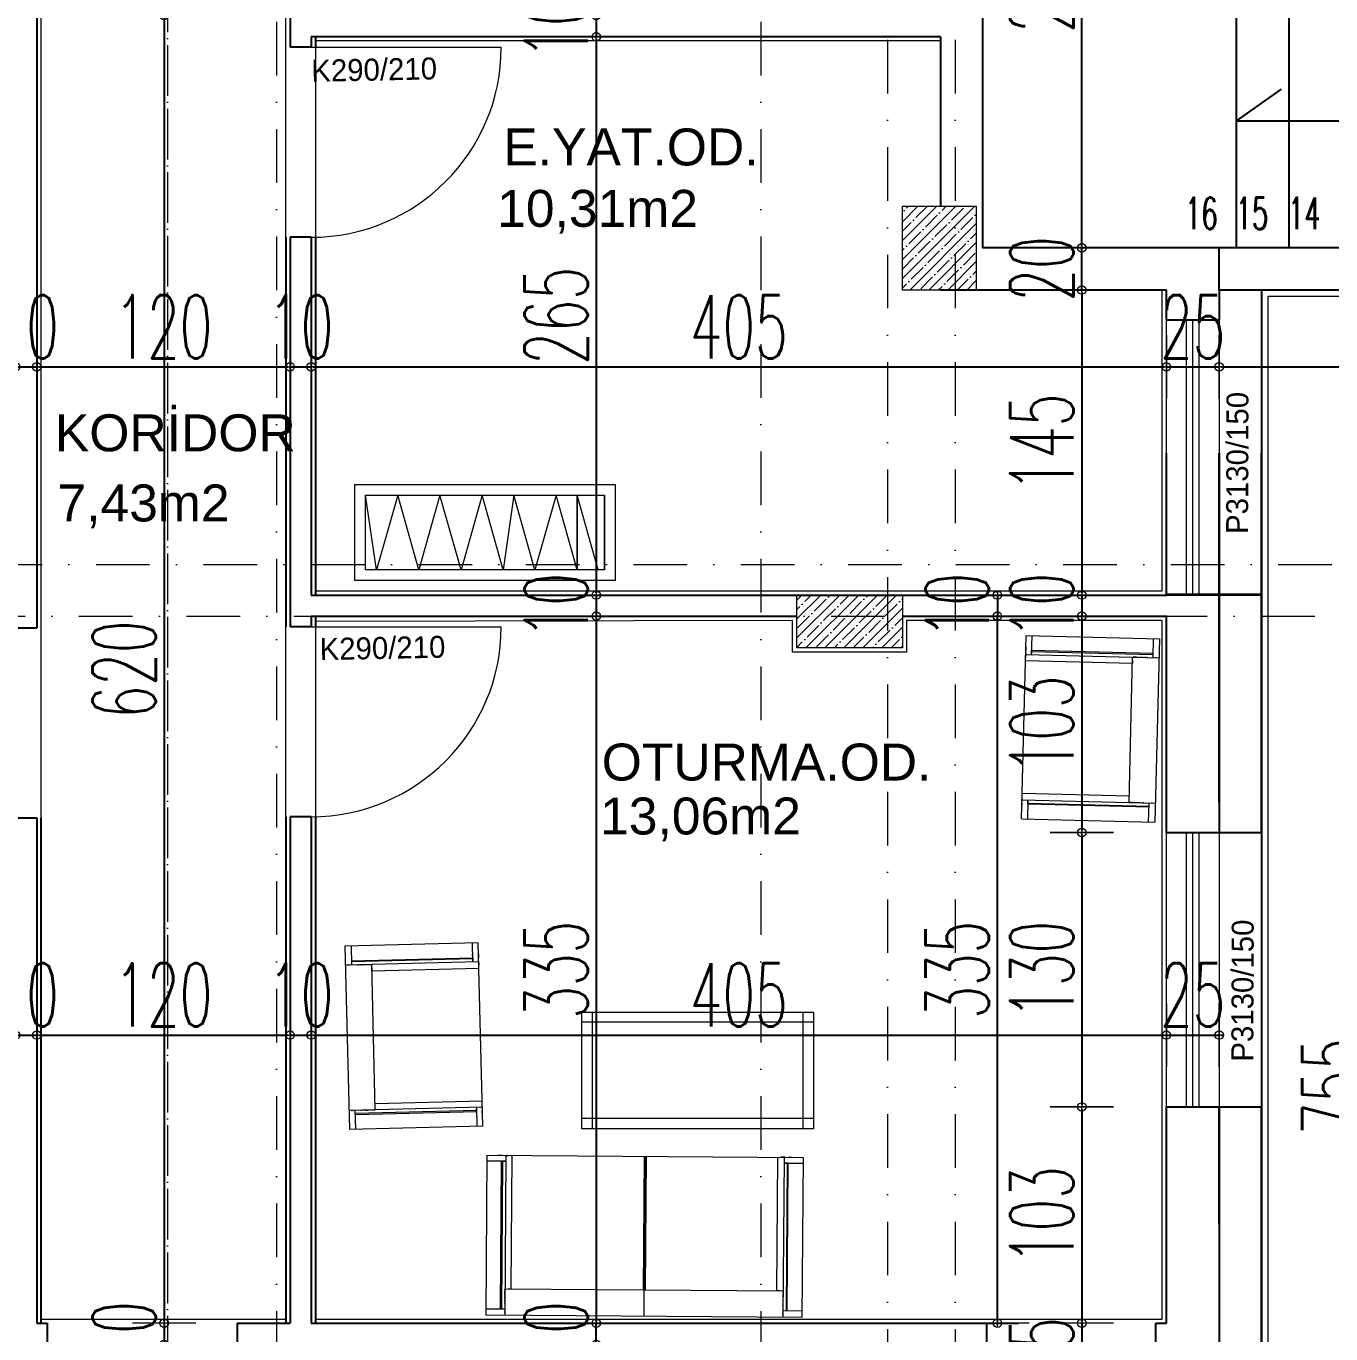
# Model space of a CAD drawing. Header units: millimetres. Extents: x -16104 to 67872, y -88009 to 12107.
# Drawn here: x 22802 to 23420, y 9726 to 10345 of the extents above; entities that cross this region are included whole.
import ezdxf

# ---------------------------------------------------------------- set-up
doc = ezdxf.new("R2010")
doc.units = ezdxf.units.MM
for name, pattern in [('ACAD_ISO04W100', [30, 24, -3, 0, -3]), ('ACAD_ISO07W100', [3, 0, -3]), ('DASHDOTX2', [50.8, 25.4, -12.7, 0, -12.7])]:
    doc.linetypes.add(name, pattern=pattern)
doc.layers.get('0').update_dxf_attribs({"color": 241})
for name, color, linetype, lineweight in [('AKS', 1, 'ACAD_ISO07W100', 5), ('akslar', 144, 'Continuous', 20), ('bacas', 11, 'Continuous', 5), ('duvar', 123, 'Continuous', 25), ('emsal&kolon', 1, 'Continuous', 5), ('kapı', 3, 'Continuous', 5), ('kolon', 1, 'Continuous', 5), ('merdiven', 4, 'Continuous', 25), ('OLCU', 54, 'Continuous', 13), ('pencere', 5, 'Continuous', 5), ('POZ', 36, 'Continuous', 18), ('SıVA', 40, 'Continuous', 9), ('tefriş', 30, 'Continuous', 5), ('ÖLÇÜ', 252, 'Continuous', 20)]:
    doc.layers.add(name, color=color, linetype=linetype, lineweight=lineweight)
doc.styles.add('DIM', font='Txttw.shx', dxfattribs={"width": 0.6})
doc.styles.add('M2', font='stylu.ttf', dxfattribs={"height": 10})
doc.dimstyles.new('50', dxfattribs={"dimscale": 0, "dimtxt": 30, "dimasz": 1, "dimexe": 0, "dimexo": 2, "dimgap": 4, "dimtad": 1, "dimdec": 0, "dimzin": 0, "dimdsep": 46, "dimtxsty": 'DIM', "dimblk1": 'DOT', "dimblk2": 'DOT', "dimsah": 1, "dimcen": 1.5, "dimdle": 3, "dimse1": 1, "dimse2": 1, "dimclrd": 256, "dimclre": 9, "dimclrt": 256, "dimadec": 0, "dimazin": 0, "dimtfac": 0.24, "dimtdec": 0, "dimtix": 1, "dimtmove": 2, "dimatfit": 3, "dimldrblk": 'DOT', "dimfxl": 0, "dimtolj": 1, "dimtzin": 15, "dimarcsym": 0})

# ---------------------------------------------------------------- blocks, each defined once
blk = doc.blocks.new('NEWBLOCK4')
at = {"layer": 'bacas'}
for p, q in [((-0.8505, 0.5894), (-0.8505, 2.0869)), ((-0.093, 2.0869), (-0.8505, 2.0869)), ((-0.8205, 2.0869), (-0.8205, 1.9969)), ((-0.1205, 1.9969), (-0.1205, 2.0869)), ((-0.093, 2.0869), (-0.093, 0.5894)), ((-0.093, 1.9969), (-0.8505, 1.9969)), ((-0.8405, 1.9969), (-0.838, 1.9969)), ((-0.833, 1.9969), (-0.8305, 1.9969)), ((-0.8205, 2.0169), (-0.1205, 2.0169)), ((-0.1205, 2.0119), (-0.8205, 2.0119)), ((-0.7955, 1.9969), (-0.793, 1.9969)), ((-0.788, 1.9969), (-0.7855, 1.9969)), ((-0.7805, 1.9969), (-0.778, 1.9969)), ((-0.773, 1.9969), (-0.7705, 1.9969)), ((-0.768, 1.9969), (-0.763, 1.9969)), ((-0.7605, 1.9969), (-0.758, 1.9969)), ((-0.7555, 1.9969), (-0.753, 1.9969)), ((-0.7505, 1.9969), (-0.748, 1.9969)), ((-0.7455, 1.9969), (-0.743, 1.9969)), ((-0.7405, 1.9969), (-0.738, 1.9969)), ((-0.7355, 1.9969), (-0.733, 1.9969)), ((-0.7305, 1.9969), (-0.728, 1.9969)), ((-0.7255, 1.9969), (-0.7255, 0.6794)), ((-0.7255, 1.9969), (-0.7255, 1.9944)), ((-0.1205, 2.0269), (-0.1205, 2.0344)), ((-0.1205, 2.0169), (-0.1205, 2.0019)), ((-0.1205, 2.0144), (-0.1205, 2.0119)), ((-0.093, 2.0344), (-0.093, 2.0144)), ((-0.093, 2.0019), (-0.093, 1.9819)), ((-0.093, 1.9944), (-0.093, 1.9969)), ((-0.7255, 1.9819), (-0.7255, 1.9669)), ((-0.7255, 1.9669), (-0.093, 1.9669)), ((-0.8505, 1.3369), (-0.093, 1.3369)), ((-0.093, 1.3425), (-0.7255, 1.3425)), ((-0.093, 1.3319), (-0.7255, 1.3319)), ((-0.7255, 0.6944), (-0.7255, 0.7094)), ((-0.7255, 0.7094), (-0.093, 0.7094)), ((-0.7255, 0.6794), (-0.7255, 0.6819)), ((-0.093, 0.6744), (-0.093, 0.6944)), ((-0.093, 0.6819), (-0.093, 0.6794)), ((-0.093, 0.6794), (-0.8505, 0.6794)), ((-0.8405, 0.6794), (-0.838, 0.6794)), ((-0.833, 0.6794), (-0.8305, 0.6794)), ((-0.8205, 0.5894), (-0.8205, 0.6794)), ((-0.1205, 0.6644), (-0.8205, 0.6644)), ((-0.8205, 0.6594), (-0.1205, 0.6594)), ((-0.7955, 0.6794), (-0.793, 0.6794)), ((-0.788, 0.6794), (-0.7855, 0.6794)), ((-0.7805, 0.6794), (-0.778, 0.6794)), ((-0.773, 0.6794), (-0.7705, 0.6794)), ((-0.768, 0.6794), (-0.763, 0.6794)), ((-0.7605, 0.6794), (-0.758, 0.6794)), ((-0.7555, 0.6794), (-0.753, 0.6794)), ((-0.7505, 0.6794), (-0.748, 0.6794)), ((-0.7455, 0.6794), (-0.743, 0.6794)), ((-0.7405, 0.6794), (-0.738, 0.6794)), ((-0.7355, 0.6794), (-0.733, 0.6794)), ((-0.7305, 0.6794), (-0.728, 0.6794)), ((-0.1205, 0.6794), (-0.1205, 0.5894)), ((-0.1205, 0.6594), (-0.1205, 0.6744)), ((-0.1205, 0.6619), (-0.1205, 0.6644)), ((-0.1205, 0.6494), (-0.1205, 0.6419)), ((-0.093, 0.6419), (-0.093, 0.6619)), ((-0.093, 0.5894), (-0.8505, 0.5894))]:
    blk.add_line(p, q, dxfattribs=at)
blk = doc.blocks.new('NEWBLOCK5')
at = {"layer": 'bacas'}
for p, q in [((1.4704, -0.1965), (0.3729, -0.1965)), ((0.3729, -0.1965), (0.3729, -0.749)), ((0.3729, -0.2465), (1.4704, -0.2465)), ((0.4229, -0.1965), (0.4229, -0.749)), ((1.4204, -0.1965), (1.4204, -0.749)), ((1.4704, -0.749), (1.4704, -0.1965)), ((1.4704, -0.7015), (0.3729, -0.7015)), ((0.3729, -0.749), (1.4704, -0.749))]:
    blk.add_line(p, q, dxfattribs=at)
blk = doc.blocks.new('tekli.')
at = {"layer": 'bacas'}
for p, q in [((43.44, 0), (-43.44, 0)), ((-43.44, 0), (-43.44, -63.16)), ((-38.19, 0), (-36.19, 0)), ((-34.94, 0), (-32.94, 0)), ((-34.19, 0), (-34.44, 0)), ((-34.44, 0), (-34.44, -63.16)), ((-31.44, -50.66), (-31.44, 0)), ((31.44, -50.66), (31.44, 0)), ((34.94, 0), (32.94, 0)), ((34.19, 0), (34.44, 0)), ((34.44, 0), (34.44, -63.16)), ((38.19, 0), (36.19, 0)), ((43.44, 0), (43.44, -63.16)), ((-34.44, -2.75), (-43.44, -2.75)), ((-37.44, -2.75), (-38.19, -2.75)), ((-36.44, -60.16), (-36.44, -2.75)), ((-36.44, -2.75), (-34.94, -2.75)), ((-36.19, -2.75), (-35.94, -2.75)), ((-35.94, -2.75), (-35.94, -60.16)), ((34.44, -2.75), (43.44, -2.75)), ((36.44, -2.75), (34.94, -2.75)), ((35.94, -2.75), (35.94, -60.16)), ((36.19, -2.75), (35.94, -2.75)), ((36.44, -60.16), (36.44, -2.75)), ((37.44, -2.75), (38.19, -2.75)), ((34.44, -50.66), (-34.44, -50.66)), ((-34.44, -50.66), (-34.19, -50.66)), ((-34.44, -51.16), (-34.44, -50.91)), ((-34.44, -51.66), (-34.44, -51.41)), ((-34.44, -52.16), (-34.44, -51.91)), ((-34.44, -52.66), (-34.44, -52.41)), ((-34.44, -53.16), (-34.44, -52.91)), ((-34.44, -53.66), (-34.44, -53.41)), ((-34.44, -54.16), (-34.44, -53.91)), ((-34.44, -54.91), (-34.44, -54.41)), ((-34.44, -55.41), (-34.44, -55.16)), ((-32.94, -50.66), (-31.44, -50.66)), ((32.94, -50.66), (31.44, -50.66)), ((34.44, -50.66), (34.19, -50.66)), ((34.44, -51.16), (34.44, -50.91)), ((34.44, -51.66), (34.44, -51.41)), ((34.44, -52.16), (34.44, -51.91)), ((34.44, -52.66), (34.44, -52.41)), ((34.44, -53.16), (34.44, -52.91)), ((34.44, -53.66), (34.44, -53.41)), ((34.44, -54.16), (34.44, -53.91)), ((34.44, -54.91), (34.44, -54.41)), ((34.44, -55.41), (34.44, -55.16)), ((-43.44, -60.16), (-34.44, -60.16)), ((-34.44, -56.16), (-34.44, -55.91)), ((-34.44, -56.91), (-34.44, -56.66)), ((-34.44, -57.66), (-34.44, -57.41)), ((-34.44, -61.41), (-34.44, -61.16)), ((-34.44, -62.16), (-34.44, -61.91)), ((34.44, -56.16), (34.44, -55.91)), ((34.44, -56.91), (34.44, -56.66)), ((34.44, -57.66), (34.44, -57.41)), ((43.44, -60.16), (34.44, -60.16)), ((34.44, -61.41), (34.44, -61.16)), ((34.44, -62.16), (34.44, -61.91)), ((-43.44, -63.16), (43.44, -63.16))]:
    blk.add_line(p, q, dxfattribs=at)
blk = doc.blocks.new('cv')
at = {"layer": 'tefriş', "linetype": 'ByBlock'}
for p, q in [((-13586.28, -26708.58), (-13586.28, -26744.07)), ((-13573.28, -26708.58), (-13573.28, -26744.07))]:
    blk.add_line(p, q, dxfattribs=at)
for points in [[(-13591.28, -26703.58), (-13468.02, -26703.58), (-13468.02, -26749.07), (-13591.28, -26749.07)], [(-13586.28, -26708.58), (-13473.02, -26708.58), (-13473.02, -26744.07), (-13586.28, -26744.07)]]:
    blk.add_lwpolyline(points, close=True, dxfattribs=at)
blk.add_lwpolyline([(-13583.28, -26708.58), (-13573.28, -26744.07), (-13573.28, -26708.58), (-13563.28, -26744.07), (-13553.28, -26708.58), (-13543.28, -26744.07), (-13538.28, -26708.58), (-13528.28, -26744.07), (-13518.28, -26708.58), (-13508.28, -26744.07), (-13498.28, -26708.58), (-13488.28, -26744.07), (-13478.28, -26708.58), (-13473.02, -26744.07)], dxfattribs=at)
blk = doc.blocks.new('DOT')
for p, q in [((0, 15), (0, -15)), ((-2, 0), (0, 0)), ((2, 0), (0, 0))]:
    blk.add_line(p, q)
blk.add_circle((0, 0), 2)
blk = doc.blocks.new('*D4904')
at = {"layer": 'Defpoints', "color": 0, "transparency": 16777216}
for p in [(22796.82, 10183.66), (22806.82, 10183.66), (22806.82, 10183.66)]:
    blk.add_point(p, dxfattribs=at)
at = {"layer": 'OLCU', "lineweight": -2, "transparency": 16777216}
for p, q in [((22795.82, 10183.66), (22794.82, 10183.66)), ((22796.82, 10183.66), (22806.82, 10183.66)), ((22807.82, 10183.66), (22808.82, 10183.66))]:
    blk.add_line(p, q, dxfattribs=at)
blk.add_blockref('DOT', (22796.82, 10183.66), dxfattribs=at)
at = {"layer": 'OLCU', "lineweight": -2, "transparency": 16777216, "rotation": 180}
blk.add_blockref('DOT', (22806.82, 10183.66), dxfattribs=at)
at = {"layer": 'OLCU', "transparency": 16777216, "insert": (22801.82, 10202.66), "char_height": 30, "attachment_point": 5, "style": 'DIM'}
blk.add_mtext('\\A1;10', dxfattribs=at)
blk = doc.blocks.new('*D4905')
at = {"layer": 'Defpoints', "color": 0, "transparency": 16777216}
for p in [(22806.82, 10183.66), (22926.82, 10183.66), (22926.82, 10183.66)]:
    blk.add_point(p, dxfattribs=at)
at = {"layer": 'OLCU', "lineweight": -2, "transparency": 16777216}
blk.add_line((22807.82, 10183.66), (22925.82, 10183.66), dxfattribs=at)
at = {"layer": 'OLCU', "lineweight": -2, "transparency": 16777216, "rotation": 180}
blk.add_blockref('DOT', (22806.82, 10183.66), dxfattribs=at)
at = {"layer": 'OLCU', "lineweight": -2, "transparency": 16777216}
blk.add_blockref('DOT', (22926.82, 10183.66), dxfattribs=at)
at = {"layer": 'OLCU', "transparency": 16777216, "insert": (22866.82, 10202.66), "char_height": 30, "attachment_point": 5, "style": 'DIM'}
blk.add_mtext('\\A1;120', dxfattribs=at)
blk = doc.blocks.new('*D4906')
at = {"layer": 'Defpoints', "color": 0, "transparency": 16777216}
for p in [(22926.82, 10183.66), (22936.82, 10183.66), (22936.82, 10183.66)]:
    blk.add_point(p, dxfattribs=at)
at = {"layer": 'OLCU', "lineweight": -2, "transparency": 16777216}
for p, q in [((22925.82, 10183.66), (22924.82, 10183.66)), ((22926.82, 10183.66), (22936.82, 10183.66)), ((22937.82, 10183.66), (22938.82, 10183.66))]:
    blk.add_line(p, q, dxfattribs=at)
blk.add_blockref('DOT', (22926.82, 10183.66), dxfattribs=at)
at = {"layer": 'OLCU', "lineweight": -2, "transparency": 16777216, "rotation": 180}
blk.add_blockref('DOT', (22936.82, 10183.66), dxfattribs=at)
at = {"layer": 'OLCU', "transparency": 16777216, "insert": (22931.82, 10202.66), "char_height": 30, "attachment_point": 5, "style": 'DIM'}
blk.add_mtext('\\A1;10', dxfattribs=at)
blk = doc.blocks.new('*D4909')
at = {"layer": 'Defpoints', "color": 0, "transparency": 16777216}
for p in [(22796.82, 9867.08), (22806.82, 9867.08), (22806.82, 9867.08)]:
    blk.add_point(p, dxfattribs=at)
at = {"layer": 'OLCU', "lineweight": -2, "transparency": 16777216}
for p, q in [((22795.82, 9867.08), (22794.82, 9867.08)), ((22796.82, 9867.08), (22806.82, 9867.08)), ((22807.82, 9867.08), (22808.82, 9867.08))]:
    blk.add_line(p, q, dxfattribs=at)
blk.add_blockref('DOT', (22796.82, 9867.08), dxfattribs=at)
at = {"layer": 'OLCU', "lineweight": -2, "transparency": 16777216, "rotation": 180}
blk.add_blockref('DOT', (22806.82, 9867.08), dxfattribs=at)
at = {"layer": 'OLCU', "transparency": 16777216, "insert": (22801.82, 9886.08), "char_height": 30, "attachment_point": 5, "style": 'DIM'}
blk.add_mtext('\\A1;10', dxfattribs=at)
blk = doc.blocks.new('*D4910')
at = {"layer": 'Defpoints', "color": 0, "transparency": 16777216}
for p in [(22806.82, 9867.08), (22926.82, 9867.08), (22926.82, 9867.08)]:
    blk.add_point(p, dxfattribs=at)
at = {"layer": 'OLCU', "lineweight": -2, "transparency": 16777216}
blk.add_line((22807.82, 9867.08), (22925.82, 9867.08), dxfattribs=at)
at = {"layer": 'OLCU', "lineweight": -2, "transparency": 16777216, "rotation": 180}
blk.add_blockref('DOT', (22806.82, 9867.08), dxfattribs=at)
at = {"layer": 'OLCU', "lineweight": -2, "transparency": 16777216}
blk.add_blockref('DOT', (22926.82, 9867.08), dxfattribs=at)
at = {"layer": 'OLCU', "transparency": 16777216, "insert": (22866.82, 9886.08), "char_height": 30, "attachment_point": 5, "style": 'DIM'}
blk.add_mtext('\\A1;120', dxfattribs=at)
blk = doc.blocks.new('*D4911')
at = {"layer": 'Defpoints', "color": 0, "transparency": 16777216}
for p in [(22926.82, 9867.08), (22936.82, 9867.08), (22936.82, 9867.08)]:
    blk.add_point(p, dxfattribs=at)
at = {"layer": 'OLCU', "lineweight": -2, "transparency": 16777216}
for p, q in [((22925.82, 9867.08), (22924.82, 9867.08)), ((22926.82, 9867.08), (22936.82, 9867.08)), ((22937.82, 9867.08), (22938.82, 9867.08))]:
    blk.add_line(p, q, dxfattribs=at)
blk.add_blockref('DOT', (22926.82, 9867.08), dxfattribs=at)
at = {"layer": 'OLCU', "lineweight": -2, "transparency": 16777216, "rotation": 180}
blk.add_blockref('DOT', (22936.82, 9867.08), dxfattribs=at)
at = {"layer": 'OLCU', "transparency": 16777216, "insert": (22931.82, 9886.08), "char_height": 30, "attachment_point": 5, "style": 'DIM'}
blk.add_mtext('\\A1;10', dxfattribs=at)
blk = doc.blocks.new('*D4912')
at = {"layer": 'Defpoints', "color": 0, "transparency": 16777216}
for p in [(22936.82, 9867.08), (23341.82, 9867.08), (23341.82, 9867.08)]:
    blk.add_point(p, dxfattribs=at)
at = {"layer": 'OLCU', "lineweight": -2, "transparency": 16777216}
blk.add_line((22937.82, 9867.08), (23340.82, 9867.08), dxfattribs=at)
at = {"layer": 'OLCU', "lineweight": -2, "transparency": 16777216, "rotation": 180}
blk.add_blockref('DOT', (22936.82, 9867.08), dxfattribs=at)
at = {"layer": 'OLCU', "lineweight": -2, "transparency": 16777216}
blk.add_blockref('DOT', (23341.82, 9867.08), dxfattribs=at)
at = {"layer": 'OLCU', "transparency": 16777216, "insert": (23139.32, 9886.08), "char_height": 30, "attachment_point": 5, "style": 'DIM'}
blk.add_mtext('\\A1;405', dxfattribs=at)
blk = doc.blocks.new('*D4913')
at = {"layer": 'Defpoints', "color": 0, "transparency": 16777216}
for p in [(23341.82, 9867.08), (23366.82, 9867.08), (23366.82, 9867.08)]:
    blk.add_point(p, dxfattribs=at)
at = {"layer": 'OLCU', "lineweight": -2, "transparency": 16777216}
for p, q in [((23340.82, 9867.08), (23339.82, 9867.08)), ((23341.82, 9867.08), (23366.82, 9867.08)), ((23367.82, 9867.08), (23368.82, 9867.08))]:
    blk.add_line(p, q, dxfattribs=at)
blk.add_blockref('DOT', (23341.82, 9867.08), dxfattribs=at)
at = {"layer": 'OLCU', "lineweight": -2, "transparency": 16777216, "rotation": 180}
blk.add_blockref('DOT', (23366.82, 9867.08), dxfattribs=at)
at = {"layer": 'OLCU', "transparency": 16777216, "insert": (23354.32, 9886.08), "char_height": 30, "attachment_point": 5, "style": 'DIM'}
blk.add_mtext('\\A1;25', dxfattribs=at)
blk = doc.blocks.new('*D4929')
at = {"layer": 'Defpoints', "color": 0, "transparency": 16777216}
for p in [(23301.82, 10220.04), (23301.82, 10075.54), (23301.82, 10075.54)]:
    blk.add_point(p, dxfattribs=at)
at = {"layer": 'OLCU', "lineweight": -2, "transparency": 16777216}
blk.add_line((23301.82, 10219.04), (23301.82, 10076.54), dxfattribs=at)
for p, rotation in [((23301.82, 10220.04), 90), ((23301.82, 10075.54), 270)]:
    blk.add_blockref('DOT', p, dxfattribs=dict(at, rotation=rotation))
at = {"layer": 'OLCU', "transparency": 16777216, "insert": (23282.82, 10147.79), "char_height": 30, "attachment_point": 5, "rotation": 90, "style": 'DIM'}
blk.add_mtext('\\A1;145', dxfattribs=at)
blk = doc.blocks.new('*D4930')
at = {"layer": 'Defpoints', "color": 0, "transparency": 16777216}
for p in [(23301.82, 10075.54), (23301.82, 10065.54), (23301.82, 10065.54)]:
    blk.add_point(p, dxfattribs=at)
at = {"layer": 'OLCU', "lineweight": -2, "transparency": 16777216}
for p, q in [((23301.82, 10076.54), (23301.82, 10077.54)), ((23301.82, 10075.54), (23301.82, 10065.54)), ((23301.82, 10064.54), (23301.82, 10063.54))]:
    blk.add_line(p, q, dxfattribs=at)
for p, rotation in [((23301.82, 10075.54), 270), ((23301.82, 10065.54), 90)]:
    blk.add_blockref('DOT', p, dxfattribs=dict(at, rotation=rotation))
at = {"layer": 'OLCU', "transparency": 16777216, "insert": (23282.82, 10070.54), "char_height": 30, "attachment_point": 5, "rotation": 90, "style": 'DIM'}
blk.add_mtext('\\A1;10', dxfattribs=at)
blk = doc.blocks.new('*D5213')
at = {"layer": 'Defpoints', "color": 0, "transparency": 16777216}
for p in [(23341.82, 10065.54), (23301.82, 9963.04), (23341.82, 9963.04)]:
    blk.add_point(p, dxfattribs=at)
at = {"layer": 'OLCU', "lineweight": -2, "transparency": 16777216}
blk.add_line((23301.82, 10064.54), (23301.82, 9964.04), dxfattribs=at)
for p, rotation in [((23301.82, 10065.54), 90), ((23301.82, 9963.04), 270)]:
    blk.add_blockref('DOT', p, dxfattribs=dict(at, rotation=rotation))
at = {"layer": 'OLCU', "transparency": 16777216, "insert": (23282.82, 10014.29), "char_height": 30, "attachment_point": 5, "rotation": 90, "style": 'DIM'}
blk.add_mtext('\\A1;103', dxfattribs=at)
blk = doc.blocks.new('*D5214')
at = {"layer": 'Defpoints', "color": 0, "transparency": 16777216}
for p in [(23341.82, 9963.04), (23301.82, 9833.04), (23341.82, 9833.04)]:
    blk.add_point(p, dxfattribs=at)
at = {"layer": 'OLCU', "lineweight": -2, "transparency": 16777216}
blk.add_line((23301.82, 9962.04), (23301.82, 9834.04), dxfattribs=at)
for p, rotation in [((23301.82, 9963.04), 90), ((23301.82, 9833.04), 270)]:
    blk.add_blockref('DOT', p, dxfattribs=dict(at, rotation=rotation))
at = {"layer": 'OLCU', "transparency": 16777216, "insert": (23282.82, 9898.04), "char_height": 30, "attachment_point": 5, "rotation": 90, "style": 'DIM'}
blk.add_mtext('\\A1;130', dxfattribs=at)
blk = doc.blocks.new('*D5215')
at = {"layer": 'Defpoints', "color": 0, "transparency": 16777216}
for p in [(23341.82, 9833.04), (23301.82, 9730.54), (23341.82, 9730.54)]:
    blk.add_point(p, dxfattribs=at)
at = {"layer": 'OLCU', "lineweight": -2, "transparency": 16777216}
blk.add_line((23301.82, 9832.04), (23301.82, 9731.54), dxfattribs=at)
for p, rotation in [((23301.82, 9833.04), 90), ((23301.82, 9730.54), 270)]:
    blk.add_blockref('DOT', p, dxfattribs=dict(at, rotation=rotation))
at = {"layer": 'OLCU', "transparency": 16777216, "insert": (23282.82, 9781.79), "char_height": 30, "attachment_point": 5, "rotation": 90, "style": 'DIM'}
blk.add_mtext('\\A1;103', dxfattribs=at)
blk = doc.blocks.new('*D5216')
at = {"layer": 'Defpoints', "color": 0, "transparency": 16777216}
for p in [(23336.82, 9730.54), (23301.82, 9705.54), (23336.82, 9705.54)]:
    blk.add_point(p, dxfattribs=at)
at = {"layer": 'OLCU', "lineweight": -2, "transparency": 16777216}
for p, q in [((23301.82, 9731.54), (23301.82, 9732.54)), ((23301.82, 9730.54), (23301.82, 9705.54)), ((23301.82, 9704.54), (23301.82, 9703.54))]:
    blk.add_line(p, q, dxfattribs=at)
for p, rotation in [((23301.82, 9730.54), 270), ((23301.82, 9705.54), 90)]:
    blk.add_blockref('DOT', p, dxfattribs=dict(at, rotation=rotation))
at = {"layer": 'OLCU', "transparency": 16777216, "insert": (23282.82, 9718.04), "char_height": 30, "attachment_point": 5, "rotation": 90, "style": 'DIM'}
blk.add_mtext('\\A1;25', dxfattribs=at)
blk = doc.blocks.new('*D4932')
at = {"layer": 'Defpoints', "color": 0, "transparency": 16777216}
for p in [(23261.82, 10075.54), (23261.82, 10065.54), (23261.82, 10065.54)]:
    blk.add_point(p, dxfattribs=at)
at = {"layer": 'OLCU', "lineweight": -2, "transparency": 16777216}
for p, q in [((23261.82, 10076.54), (23261.82, 10077.54)), ((23261.82, 10075.54), (23261.82, 10065.54)), ((23261.82, 10064.54), (23261.82, 10063.54))]:
    blk.add_line(p, q, dxfattribs=at)
for p, rotation in [((23261.82, 10075.54), 270), ((23261.82, 10065.54), 90)]:
    blk.add_blockref('DOT', p, dxfattribs=dict(at, rotation=rotation))
at = {"layer": 'OLCU', "transparency": 16777216, "insert": (23242.82, 10070.54), "char_height": 30, "attachment_point": 5, "rotation": 90, "style": 'DIM'}
blk.add_mtext('\\A1;10', dxfattribs=at)
blk = doc.blocks.new('*D5219')
at = {"layer": 'Defpoints', "color": 0, "transparency": 16777216}
for p in [(23256.6, 10065.54), (23261.82, 10065.54), (23256.82, 9730.54)]:
    blk.add_point(p, dxfattribs=at)
at = {"layer": 'OLCU', "lineweight": -2, "transparency": 16777216}
blk.add_line((23261.82, 9731.54), (23261.82, 10064.54), dxfattribs=at)
for p, rotation in [((23261.82, 10065.54), 90), ((23261.82, 9730.54), 270)]:
    blk.add_blockref('DOT', p, dxfattribs=dict(at, rotation=rotation))
at = {"layer": 'OLCU', "transparency": 16777216, "insert": (23242.82, 9898.04), "char_height": 30, "attachment_point": 5, "rotation": 90, "style": 'DIM'}
blk.add_mtext('\\A1;335', dxfattribs=at)
blk = doc.blocks.new('*D4934')
at = {"layer": 'Defpoints', "color": 0, "transparency": 16777216}
for p in [(23115.3, 10350.04), (23071.82, 10340.04), (23115.3, 10340.04)]:
    blk.add_point(p, dxfattribs=at)
at = {"layer": 'OLCU', "lineweight": -2, "transparency": 16777216}
for p, q in [((23071.82, 10351.04), (23071.82, 10352.04)), ((23071.82, 10350.04), (23071.82, 10340.04)), ((23071.82, 10339.04), (23071.82, 10338.04))]:
    blk.add_line(p, q, dxfattribs=at)
for p, rotation in [((23071.82, 10350.04), 270), ((23071.82, 10340.04), 90)]:
    blk.add_blockref('DOT', p, dxfattribs=dict(at, rotation=rotation))
at = {"layer": 'OLCU', "transparency": 16777216, "insert": (23052.82, 10345.04), "char_height": 30, "attachment_point": 5, "rotation": 90, "style": 'DIM'}
blk.add_mtext('\\A1;10', dxfattribs=at)
blk = doc.blocks.new('*D4936')
at = {"layer": 'Defpoints', "color": 0, "transparency": 16777216}
for p in [(23071.82, 9730.54), (23071.82, 9730.54), (23071.64, 9720.54)]:
    blk.add_point(p, dxfattribs=at)
at = {"layer": 'OLCU', "lineweight": -2, "transparency": 16777216}
for p, q in [((23071.82, 9731.54), (23071.82, 9732.54)), ((23071.82, 9720.54), (23071.82, 9730.54)), ((23071.82, 9719.54), (23071.82, 9718.54))]:
    blk.add_line(p, q, dxfattribs=at)
for p, rotation in [((23071.82, 9730.54), 270), ((23071.82, 9720.54), 90)]:
    blk.add_blockref('DOT', p, dxfattribs=dict(at, rotation=rotation))
at = {"layer": 'OLCU', "transparency": 16777216, "insert": (23052.82, 9725.54), "char_height": 30, "attachment_point": 5, "rotation": 90, "style": 'DIM'}
blk.add_mtext('\\A1;10', dxfattribs=at)
blk = doc.blocks.new('*D4938')
at = {"layer": 'Defpoints', "color": 0, "transparency": 16777216}
for p in [(22836.82, 10350.04), (22836.82, 9730.54), (22867.18, 9730.54)]:
    blk.add_point(p, dxfattribs=at)
at = {"layer": 'OLCU', "lineweight": -2, "transparency": 16777216}
blk.add_line((22867.18, 10349.04), (22867.18, 9731.54), dxfattribs=at)
for p, rotation in [((22867.18, 10350.04), 90), ((22867.18, 9730.54), 270)]:
    blk.add_blockref('DOT', p, dxfattribs=dict(at, rotation=rotation))
at = {"layer": 'OLCU', "transparency": 16777216, "insert": (22848.18, 10040.29), "char_height": 30, "attachment_point": 5, "rotation": 90, "style": 'DIM'}
blk.add_mtext('\\A1;620', dxfattribs=at)
blk = doc.blocks.new('*D4939')
at = {"layer": 'Defpoints', "color": 0, "transparency": 16777216}
for p in [(22841.82, 9730.54), (22841.82, 9720.54), (22867.16, 9720.54)]:
    blk.add_point(p, dxfattribs=at)
at = {"layer": 'OLCU', "lineweight": -2, "transparency": 16777216}
for p, q in [((22867.16, 9731.54), (22867.16, 9732.54)), ((22867.16, 9730.54), (22867.16, 9720.54)), ((22867.16, 9719.54), (22867.16, 9718.54))]:
    blk.add_line(p, q, dxfattribs=at)
for p, rotation in [((22867.16, 9730.54), 270), ((22867.16, 9720.54), 90)]:
    blk.add_blockref('DOT', p, dxfattribs=dict(at, rotation=rotation))
at = {"layer": 'OLCU', "transparency": 16777216, "insert": (22848.16, 9725.54), "char_height": 30, "attachment_point": 5, "rotation": 90, "style": 'DIM'}
blk.add_mtext('\\A1;10', dxfattribs=at)
blk = doc.blocks.new('*D5128')
at = {"layer": 'Defpoints', "color": 0, "transparency": 16777216}
for p in [(23301.82, 10240.04), (23301.82, 10240.04), (23301.82, 10220.04)]:
    blk.add_point(p, dxfattribs=at)
at = {"layer": 'OLCU', "lineweight": -2, "transparency": 16777216}
for p, q in [((23301.82, 10241.04), (23301.82, 10242.04)), ((23301.82, 10220.04), (23301.82, 10240.04)), ((23301.82, 10219.04), (23301.82, 10218.04))]:
    blk.add_line(p, q, dxfattribs=at)
for p, rotation in [((23301.82, 10240.04), 270), ((23301.82, 10220.04), 90)]:
    blk.add_blockref('DOT', p, dxfattribs=dict(at, rotation=rotation))
at = {"layer": 'OLCU', "transparency": 16777216, "insert": (23282.82, 10230.04), "char_height": 30, "attachment_point": 5, "rotation": 90, "style": 'DIM'}
blk.add_mtext('\\A1;20', dxfattribs=at)
blk = doc.blocks.new('*D5129')
at = {"layer": 'Defpoints', "color": 0, "transparency": 16777216}
for p in [(23301.82, 10490.04), (23301.82, 10490.04), (23301.82, 10240.04)]:
    blk.add_point(p, dxfattribs=at)
at = {"layer": 'OLCU', "lineweight": -2, "transparency": 16777216}
blk.add_line((23301.82, 10241.04), (23301.82, 10489.04), dxfattribs=at)
for p, rotation in [((23301.82, 10490.04), 90), ((23301.82, 10240.04), 270)]:
    blk.add_blockref('DOT', p, dxfattribs=dict(at, rotation=rotation))
at = {"layer": 'OLCU', "transparency": 16777216, "insert": (23282.82, 10365.04), "char_height": 30, "attachment_point": 5, "rotation": 90, "style": 'DIM'}
blk.add_mtext('\\A1;250', dxfattribs=at)
blk = doc.blocks.new('*D4821')
at = {"layer": 'Defpoints', "color": 0, "transparency": 16777216}
for p in [(22936.82, 10183.66), (23341.82, 10183.66), (23341.82, 10183.66)]:
    blk.add_point(p, dxfattribs=at)
at = {"layer": 'OLCU', "lineweight": -2, "transparency": 16777216}
blk.add_line((22937.82, 10183.66), (23340.82, 10183.66), dxfattribs=at)
at = {"layer": 'OLCU', "lineweight": -2, "transparency": 16777216, "rotation": 180}
blk.add_blockref('DOT', (22936.82, 10183.66), dxfattribs=at)
at = {"layer": 'OLCU', "lineweight": -2, "transparency": 16777216}
blk.add_blockref('DOT', (23341.82, 10183.66), dxfattribs=at)
at = {"layer": 'OLCU', "transparency": 16777216, "insert": (23139.32, 10202.66), "char_height": 30, "attachment_point": 5, "style": 'DIM'}
blk.add_mtext('\\A1;405', dxfattribs=at)
blk = doc.blocks.new('*D5132')
at = {"layer": 'Defpoints', "color": 0, "transparency": 16777216}
for p in [(23341.82, 10183.66), (23366.82, 10183.66), (23366.82, 10183.66)]:
    blk.add_point(p, dxfattribs=at)
at = {"layer": 'OLCU', "lineweight": -2, "transparency": 16777216}
for p, q in [((23340.82, 10183.66), (23339.82, 10183.66)), ((23341.82, 10183.66), (23366.82, 10183.66)), ((23367.82, 10183.66), (23368.82, 10183.66))]:
    blk.add_line(p, q, dxfattribs=at)
blk.add_blockref('DOT', (23341.82, 10183.66), dxfattribs=at)
at = {"layer": 'OLCU', "lineweight": -2, "transparency": 16777216, "rotation": 180}
blk.add_blockref('DOT', (23366.82, 10183.66), dxfattribs=at)
at = {"layer": 'OLCU', "transparency": 16777216, "insert": (23354.32, 10202.66), "char_height": 30, "attachment_point": 5, "style": 'DIM'}
blk.add_mtext('\\A1;25', dxfattribs=at)
blk = doc.blocks.new('*D5133')
at = {"layer": 'Defpoints', "color": 0, "transparency": 16777216}
for p in [(23366.82, 10220.04), (23689.82, 10220.04), (23689.82, 10183.66)]:
    blk.add_point(p, dxfattribs=at)
at = {"layer": 'OLCU', "lineweight": -2, "transparency": 16777216}
blk.add_line((23367.82, 10183.66), (23688.82, 10183.66), dxfattribs=at)
at = {"layer": 'OLCU', "lineweight": -2, "transparency": 16777216, "rotation": 180}
blk.add_blockref('DOT', (23366.82, 10183.66), dxfattribs=at)
at = {"layer": 'OLCU', "lineweight": -2, "transparency": 16777216}
blk.add_blockref('DOT', (23689.82, 10183.66), dxfattribs=at)
at = {"layer": 'OLCU', "transparency": 16777216, "insert": (23528.32, 10202.66), "char_height": 30, "attachment_point": 5, "style": 'DIM'}
blk.add_mtext('\\A1;323', dxfattribs=at)
blk = doc.blocks.new('*D5135')
at = {"layer": 'Defpoints', "color": 0, "transparency": 16777216}
for p in [(23366.82, 10220.04), (23440.09, 10220.04), (23366.82, 9465.54)]:
    blk.add_point(p, dxfattribs=at)
at = {"layer": 'OLCU', "lineweight": -2, "transparency": 16777216}
blk.add_line((23440.09, 9466.54), (23440.09, 10219.04), dxfattribs=at)
for p, rotation in [((23440.09, 10220.04), 90), ((23440.09, 9465.54), 270)]:
    blk.add_blockref('DOT', p, dxfattribs=dict(at, rotation=rotation))
at = {"layer": 'OLCU', "transparency": 16777216, "insert": (23421.09, 9842.79), "char_height": 30, "attachment_point": 5, "rotation": 90, "style": 'DIM'}
blk.add_mtext('\\A1;755', dxfattribs=at)
blk = doc.blocks.new('*D5121')
at = {"layer": 'Defpoints', "color": 0, "transparency": 16777216}
for p in [(23071.82, 10340.04), (23071.82, 10075.54), (23071.82, 10075.54)]:
    blk.add_point(p, dxfattribs=at)
at = {"layer": 'OLCU', "lineweight": -2, "transparency": 16777216}
blk.add_line((23071.82, 10339.04), (23071.82, 10076.54), dxfattribs=at)
for p, rotation in [((23071.82, 10340.04), 90), ((23071.82, 10075.54), 270)]:
    blk.add_blockref('DOT', p, dxfattribs=dict(at, rotation=rotation))
at = {"layer": 'OLCU', "transparency": 16777216, "insert": (23052.82, 10207.79), "char_height": 30, "attachment_point": 5, "rotation": 90, "style": 'DIM'}
blk.add_mtext('\\A1;265', dxfattribs=at)
blk = doc.blocks.new('*D5122')
at = {"layer": 'Defpoints', "color": 0, "transparency": 16777216}
for p in [(23071.82, 10075.54), (23071.82, 10065.54), (23071.82, 10065.54)]:
    blk.add_point(p, dxfattribs=at)
at = {"layer": 'OLCU', "lineweight": -2, "transparency": 16777216}
for p, q in [((23071.82, 10076.54), (23071.82, 10077.54)), ((23071.82, 10075.54), (23071.82, 10065.54)), ((23071.82, 10064.54), (23071.82, 10063.54))]:
    blk.add_line(p, q, dxfattribs=at)
for p, rotation in [((23071.82, 10075.54), 270), ((23071.82, 10065.54), 90)]:
    blk.add_blockref('DOT', p, dxfattribs=dict(at, rotation=rotation))
at = {"layer": 'OLCU', "transparency": 16777216, "insert": (23052.82, 10070.54), "char_height": 30, "attachment_point": 5, "rotation": 90, "style": 'DIM'}
blk.add_mtext('\\A1;10', dxfattribs=at)
blk = doc.blocks.new('*D5123')
at = {"layer": 'Defpoints', "color": 0, "transparency": 16777216}
for p in [(23071.82, 10065.54), (23071.82, 9730.54), (23071.82, 9730.54)]:
    blk.add_point(p, dxfattribs=at)
at = {"layer": 'OLCU', "lineweight": -2, "transparency": 16777216}
blk.add_line((23071.82, 10064.54), (23071.82, 9731.54), dxfattribs=at)
for p, rotation in [((23071.82, 10065.54), 90), ((23071.82, 9730.54), 270)]:
    blk.add_blockref('DOT', p, dxfattribs=dict(at, rotation=rotation))
at = {"layer": 'OLCU', "transparency": 16777216, "insert": (23052.82, 9898.04), "char_height": 30, "attachment_point": 5, "rotation": 90, "style": 'DIM'}
blk.add_mtext('\\A1;335', dxfattribs=at)

msp = doc.modelspace()

# ---------------------------------------------------------------- hatches: boundary and pattern name
at = {"layer": 'kolon'}
h = msp.add_hatch(dxfattribs=at)
h.set_pattern_fill('ANSI35,_O', color=256)
h.set_pattern_definition([(45, (14410.221, 1e-10), (-4.490128, 4.490128), []), (45, (14414.711, 1e-10), (-4.490128, 4.490128), [7.9375, -1.5875, 0, -1.5875])])
h.paths.add_polyline_path([(23219.82, 10220.04), (23241.82, 10220.04), (23241.82, 10240.04), (23241.82, 10259.74), (23219.82, 10259.74)])
h.paths.add_polyline_path([(23219.82, 10259.74), (23216.82, 10259.74), (23216.82, 10220.04), (23219.82, 10220.04)])
h.paths.add_polyline_path([(23241.82, 10220.04), (23251.82, 10220.04), (23251.82, 10240.04), (23251.82, 10259.74), (23241.82, 10259.74)])
h = msp.add_hatch(dxfattribs=at)
h.set_pattern_fill('ANSI35,_O', color=256)
h.set_pattern_definition([(45, (17758.7993, 6128.949), (-4.490128, 4.490128), []), (45, (17763.2895, 6128.949), (-4.490128, 4.490128), [7.9375, -1.5875, 0, -1.5875])])
h.paths.add_polyline_path([(23216.82, 10050.54), (23216.82, 10075.54), (23166.82, 10075.54), (23166.82, 10050.54)])

# ---------------------------------------------------------------- linework, layer by layer
msp.add_line((23366.82, 10220.04), (23366.82, 10240.04))
at = {"layer": 'AKS', "color": 1, "linetype": 'ACAD_ISO04W100'}
msp.add_line((22868.79, 11690.54), (22868.79, 9368.1), dxfattribs=at)
at = {"layer": 'akslar', "linetype": 'DASHDOTX2'}
for p, q in [((22920.32, 11925.04), (22920.32, 9115.54)), ((23149.82, 11925.04), (23149.82, 9115.54)), ((23209.82, 11916.48), (23209.82, 9115.54)), ((23241.82, 11916.48), (23241.82, 9115.54)), ((21307.9, 10090.04), (24357.9, 10090.04)), ((21299.82, 10065.54), (24349.82, 10065.54))]:
    msp.add_line(p, q, dxfattribs=at)
at = {"layer": 'duvar'}
for p, q in [((22926.82, 10355.04), (22926.82, 10335.04)), ((22806.82, 10350.04), (22806.82, 10060.04)), ((23254.82, 10350.04), (23254.82, 10240.04)), ((23234.82, 10340.04), (22936.82, 10340.04)), ((22936.82, 10340.04), (22936.82, 10335.04)), ((22938.82, 10340.04), (22938.82, 10335.04)), ((23234.82, 10340.04), (23234.82, 10259.74)), ((22936.82, 10335.04), (22926.82, 10335.04)), ((23374.82, 10300.04), (23396.39, 10315.2)), ((23608.5, 10300.04), (23374.82, 10300.04)), ((22924.82, 10245.04), (22924.82, 10060.54)), ((22926.82, 10245.04), (22926.82, 10060.54)), ((22936.82, 10245.04), (22926.82, 10245.04)), ((22936.82, 10245.04), (22936.82, 10075.54)), ((22938.82, 10245.04), (22938.82, 10075.54)), ((23569.82, 10240.04), (23254.82, 10240.04)), ((23341.82, 10220.04), (23234.82, 10220.04)), ((23341.82, 10205.88), (23341.82, 10220.04)), ((23366.82, 10220.04), (23366.82, 10205.88)), ((23569.82, 10220.04), (23366.82, 10220.04)), ((23569.82, 10220.04), (23366.82, 10220.04)), ((23386.82, 10220.04), (23386.82, 9766.13)), ((23341.82, 10205.88), (23366.82, 10205.88)), ((23341.82, 10075.54), (23341.82, 10142.79)), ((23366.82, 10142.79), (23366.82, 9977.54)), ((23366.82, 9977.54), (23366.82, 10142.79)), ((23366.82, 10128.79), (23366.82, 10142.79)), ((23366.82, 10142.79), (23366.82, 10128.79)), ((23366.82, 10142.79), (23366.82, 9963.04)), ((23386.82, 9963.04), (23386.82, 10142.79)), ((23386.82, 10142.79), (23386.82, 9963.04)), ((22936.82, 10075.54), (23326.82, 10075.54)), ((23216.82, 10075.54), (23341.82, 10075.54)), ((23341.82, 10075.88), (23386.82, 10075.88)), ((22936.82, 10065.54), (22936.82, 10060.54)), ((22936.82, 10065.54), (23151.82, 10065.54)), ((22936.82, 10065.54), (23166.82, 10065.54)), ((22938.82, 10065.54), (22938.82, 10060.54)), ((23216.82, 10065.54), (23341.82, 10065.54)), ((23216.82, 10065.54), (23341.82, 10065.54)), ((23341.82, 9963.04), (23341.82, 10065.54)), ((22796.82, 10060.04), (22806.82, 10060.04)), ((22936.82, 10060.54), (22926.82, 10060.54)), ((23366.82, 9977.54), (23366.82, 9963.04)), ((22796.82, 9970.04), (22806.82, 9970.04)), ((22806.82, 9970.04), (22806.82, 9732.54)), ((22808.82, 9970.04), (22808.82, 9732.54)), ((22924.82, 9970.54), (22924.82, 9730.54)), ((22926.82, 9970.54), (22926.82, 9730.54)), ((22936.82, 9970.54), (22926.82, 9970.54)), ((22936.82, 9970.54), (22936.82, 9730.54)), ((22938.82, 9970.54), (22938.82, 9730.54)), ((23341.82, 9963.04), (23386.82, 9963.04)), ((23341.82, 9730.54), (23341.82, 9833.04)), ((23341.82, 9833.04), (23386.82, 9833.04)), ((23366.82, 9833.04), (23366.82, 9812.54)), ((23366.82, 9777.54), (23366.82, 9833.04)), ((23366.82, 9833.04), (23366.82, 9705.54)), ((23386.82, 9705.54), (23386.82, 9833.04)), ((23386.82, 9833.04), (23386.82, 9705.54)), ((22806.82, 9750.54), (22806.82, 9730.54)), ((22808.82, 9750.54), (22808.82, 9730.54)), ((22806.82, 9730.54), (22811.82, 9730.54)), ((22811.82, 9730.54), (22811.82, 9720.54)), ((22901.82, 9730.54), (22926.82, 9730.54)), ((22901.82, 9730.54), (22901.82, 9720.54)), ((22936.82, 9730.54), (23271.82, 9730.54)), ((23216.82, 9730.54), (23256.82, 9730.54)), ((23256.82, 9705.54), (23256.82, 9730.54)), ((23336.82, 9730.54), (23341.82, 9730.54)), ((23336.82, 9705.54), (23336.82, 9730.54))]:
    msp.add_line(p, q, dxfattribs=at)
at = {"layer": 'emsal&kolon'}
msp.add_lwpolyline([(23166.82, 10050.54), (23166.82, 10075.54), (23216.82, 10075.54), (23216.82, 10050.54), (23166.82, 10050.54)], dxfattribs=at)
at = {"layer": 'kapı'}
for p, q in [((22936.82, 10335.04), (23026.82, 10335.04)), ((22936.82, 10060.54), (23026.82, 10060.54))]:
    msp.add_line(p, q, dxfattribs=at)
for centre in [(22936.82, 10335.04), (22936.82, 10060.54)]:
    msp.add_arc(centre, 90, 270, 0, dxfattribs=at)
at = {"layer": 'kolon'}
msp.add_lwpolyline([(23216.82, 10259.74), (23251.82, 10259.74), (23251.82, 10240.04), (23251.82, 10220.04), (23216.82, 10220.04), (23216.82, 10259.74)], dxfattribs=at)
at = {"layer": 'merdiven'}
for p, q in [((23374.82, 10360.04), (23374.82, 10240.04)), ((23399.82, 10360.04), (23399.82, 10240.04))]:
    msp.add_line(p, q, dxfattribs=at)
at = {"layer": 'pencere'}
for p, q in [((23341.82, 10075.88), (23341.82, 10205.88)), ((23351.32, 10075.88), (23351.32, 10205.88)), ((23354.32, 10075.88), (23354.32, 10205.88)), ((23357.32, 10075.88), (23357.32, 10205.88)), ((23366.82, 10205.88), (23366.82, 10075.88)), ((23341.82, 9833.04), (23341.82, 9963.04)), ((23351.32, 9833.04), (23351.32, 9963.04)), ((23354.32, 9833.04), (23354.32, 9963.04)), ((23357.32, 9833.04), (23357.32, 9963.04)), ((23366.82, 9963.04), (23366.82, 9833.04))]:
    msp.add_line(p, q, dxfattribs=at)
at = {"layer": 'SıVA'}
for points in [[(23389.82, 10217.04), (23389.82, 9702.54), (23254.82, 9702.54), (23254.82, 9442.54), (22472.82, 9442.54), (22472.82, 9612.54), (22252.82, 9612.54), (22252.82, 10467.04), (21790.82, 10467.04), (21790.82, 10981.73), (21620.82, 10981.73), (21620.82, 11434.04), (21910.82, 11434.04), (21910.82, 11604.04), (23732.82, 11604.04), (23732.82, 11434.04), (24022.82, 11434.04), (24022.82, 10981.73), (23852.82, 10981.73), (23852.82, 10487.04), (23692.82, 10487.04), (23692.82, 10217.04)], [(22808.82, 9732.54), (22924.82, 9732.54), (22924.82, 9970.54), (22924.82, 10245.04), (22924.82, 10488.04), (22554.82, 10488.04), (22448.82, 10488.04), (22448.82, 10435.04), (22448.82, 10352.04), (22716.82, 10352.04), (22808.82, 10352.04), (22808.82, 10060.04), (22808.82, 9970.04)], [(23339.82, 10063.54), (23218.82, 10063.54), (23218.82, 10048.54), (23164.82, 10048.54), (23164.82, 10063.54), (22938.82, 10063.04), (22938.82, 9970.54), (22938.82, 9732.54), (23256.82, 9732.54), (23339.82, 9732.54)]]:
    msp.add_lwpolyline(points, close=True, dxfattribs=at)
msp.add_lwpolyline([(23234.82, 10338.04), (23211.82, 10338.04), (22938.82, 10338.04), (22938.82, 10245.04), (22938.82, 10077.54), (23339.82, 10077.54), (23339.82, 10142.79), (23339.82, 10220.04)], dxfattribs=at)
at = {"layer": 'ÖLÇÜ'}
msp.add_line((23341.82, 10075.54), (23386.82, 10075.54), dxfattribs=at)

# ---------------------------------------------------------------- block references
at = {"layer": 'tefriş'}
for name, p, rotation in [('cv', (9489.49, -16621.16), 180), ('tekli.', (23016.96, 9867.36), 271.4196307267148)]:
    msp.add_blockref(name, p, dxfattribs=dict(at, rotation=rotation))
at = {"layer": 'tefriş', "xscale": -1, "rotation": 88.5803692732852}
msp.add_blockref('tekli.', (23274.37, 10012.93), dxfattribs=at)
at = {"layer": 'tefriş'}
for name, p, xscale, yscale, zscale, rotation in [('NEWBLOCK5', (23027.71, 9803), -100, 100, 100, 180), ('NEWBLOCK4', (23228.76, 9817.99), 99.99999999999491, 99.99999999999491, 99.99999999999491, 89.59529207709892)]:
    msp.add_blockref(name, p, dxfattribs=dict(at, xscale=xscale, yscale=yscale, zscale=zscale, rotation=rotation))

# ---------------------------------------------------------------- texts
at = {"layer": 'emsal&kolon', "char_height": 17.5, "width": 1076.8413, "attachment_point": 9}
for s, insert in [('{\\fArial|b0|i0|c162|p34;E.YAT.OD.}', (23148.69, 10278.82)), ('{\\fArial|b0|i0|c162|p34;10,31m2}', (23120, 10246.72)), ('{\\fArial|b0|i0|c162|p34;KORİDOR}', (22929.49, 10143.39)), ('{\\fArial|b0|i0|c162|p34;7,43m2}', (22898.16, 10107.16)), ('{\\fArial|b0|i0|c162|p34;OTURMA.OD.}', (23230.57, 9987.42)), ('{\\fArial|b0|i0|c162|p34;13,06m2}', (23168.76, 9958.86))]:
    msp.add_mtext(s, dxfattribs=dict(at, insert=insert))
at = {"layer": 'OLCU', "char_height": 15, "attachment_point": 5, "style": 'DIM'}
for s, insert in [('\\A1;16', (23358.39, 10256.32)), ('\\A1;15', (23382.37, 10256.32)), ('\\A1;14', (23407.14, 10256.32))]:
    msp.add_mtext(s, dxfattribs=dict(at, insert=insert))
at = {"layer": 'POZ', "style": 'M2', "flags": 4}
for tag, p, rotation in [('K290/210', (22936.97, 10318.67), 1.13919), ('P3130/150', (23380.53, 10104.47), 89.83596), ('K290/210', (22940.92, 10044.69), 1.13919), ('P3130/150', (23383.01, 9854.5), 89.83596)]:
    msp.add_attdef(tag, p, 'K1 80/210', height=10.4, rotation=rotation, dxfattribs=at)

# ---------------------------------------------------------------- dimensions: what is measured, and where the dimension line sits
at = {"layer": 'OLCU'}
for base, p1, p2, picture, middle in [((23301.82, 10490.04), (23301.82, 10240.04), (23301.82, 10490.04), '*D5129', (23282.82, 10365.04)), ((23071.82, 10340.04), (23115.3, 10350.04), (23115.3, 10340.04), '*D4934', (23052.82, 10345.04)), ((22867.18266967, 9730.54463968), (22836.81697263, 10350.04463968), (22836.81697263, 9730.54463968), '*D4938', (22848.18266967, 10040.29463968)), ((23301.82, 10240.04), (23301.82, 10220.04), (23301.82, 10240.04), '*D5128', (23282.82, 10230.04)), ((23301.81697263, 10075.54463968), (23301.81697263, 10220.04463968), (23301.81697263, 10075.54463968), '*D4929', (23282.81697263, 10147.79463968)), ((23440.09308114, 10220.04463968), (23366.81697263, 9465.54463968), (23366.81697263, 10220.04463968), '*D5135', (23421.09308114, 9842.79463968)), ((23071.82, 10065.54), (23071.82, 10075.54), (23071.82, 10065.54), '*D5122', (23052.82, 10070.54)), ((23261.82, 10065.54), (23261.82, 10075.54), (23261.82, 10065.54), '*D4932', (23242.82, 10070.54)), ((23301.82, 10065.54), (23301.82, 10075.54), (23301.82, 10065.54), '*D4930', (23282.82, 10070.54)), ((23071.82, 9730.54), (23071.82, 10065.54), (23071.82, 9730.54), '*D5123', (23052.82, 9898.04)), ((23261.82, 10065.54), (23256.82, 9730.54), (23256.6, 10065.54), '*D5219', (23242.82, 9898.04)), ((23301.81697263, 9963.04463968), (23341.81697263, 10065.54463968), (23341.81697263, 9963.04463968), '*D5213', (23282.81697263, 10014.29463968)), ((23301.82, 9833.04), (23341.82, 9963.04), (23341.82, 9833.04), '*D5214', (23282.82, 9898.04)), ((23301.81697263, 9730.54463968), (23341.81697263, 9833.04463968), (23341.81697263, 9730.54463968), '*D5215', (23282.81697263, 9781.79463968)), ((22867.16, 9720.54), (22841.82, 9730.54), (22841.82, 9720.54), '*D4939', (22848.16, 9725.54)), ((23071.82, 9730.54), (23071.64, 9720.54), (23071.82, 9730.54), '*D4936', (23052.82, 9725.54)), ((23301.82, 9705.54), (23336.82, 9730.54), (23336.82, 9705.54), '*D5216', (23282.82, 9718.04))]:
    dim = msp.add_linear_dim(base=base, p1=p1, p2=p2, angle=90, dimstyle='50', override={"dimscale": 1}, dxfattribs=at)
    dim.commit()
    dim.dimension.update_dxf_attribs({"geometry": picture, "text_midpoint": middle})
dim = msp.add_aligned_dim(p1=(23071.81697263, 10340.04463968), p2=(23071.81697263, 10075.54463968), distance=0, dimstyle='50', override={"dimscale": 1}, dxfattribs=at)
dim.commit()
dim.dimension.update_dxf_attribs({"geometry": '*D5121', "text_midpoint": (23052.81697263, 10207.79463968)})
for base, p1, p2, picture, middle in [((22806.82, 10183.66), (22796.82, 10183.66), (22806.82, 10183.66), '*D4904', (22801.82, 10202.66)), ((22926.82, 10183.66), (22806.82, 10183.66), (22926.82, 10183.66), '*D4905', (22866.82, 10202.66)), ((22936.82, 10183.66), (22926.82, 10183.66), (22936.82, 10183.66), '*D4906', (22931.82, 10202.66)), ((23341.82, 10183.66), (22936.82, 10183.66), (23341.82, 10183.66), '*D4821', (23139.32, 10202.66)), ((23366.82, 10183.66), (23341.82, 10183.66), (23366.82, 10183.66), '*D5132', (23354.32, 10202.66)), ((23689.82, 10183.66), (23366.82, 10220.04), (23689.82, 10220.04), '*D5133', (23528.32, 10202.66)), ((22806.82, 9867.08), (22796.82, 9867.08), (22806.82, 9867.08), '*D4909', (22801.82, 9886.08)), ((22926.82, 9867.08), (22806.82, 9867.08), (22926.82, 9867.08), '*D4910', (22866.82, 9886.08)), ((22936.82, 9867.08), (22926.82, 9867.08), (22936.82, 9867.08), '*D4911', (22931.82, 9886.08)), ((23341.82, 9867.08), (22936.82, 9867.08), (23341.82, 9867.08), '*D4912', (23139.32, 9886.08)), ((23366.82, 9867.08), (23341.82, 9867.08), (23366.82, 9867.08), '*D4913', (23354.32, 9886.08))]:
    dim = msp.add_linear_dim(base=base, p1=p1, p2=p2, dimstyle='50', override={"dimscale": 1}, dxfattribs=at)
    dim.commit()
    dim.dimension.update_dxf_attribs({"geometry": picture, "text_midpoint": middle})

doc.saveas('drawing.dxf')
